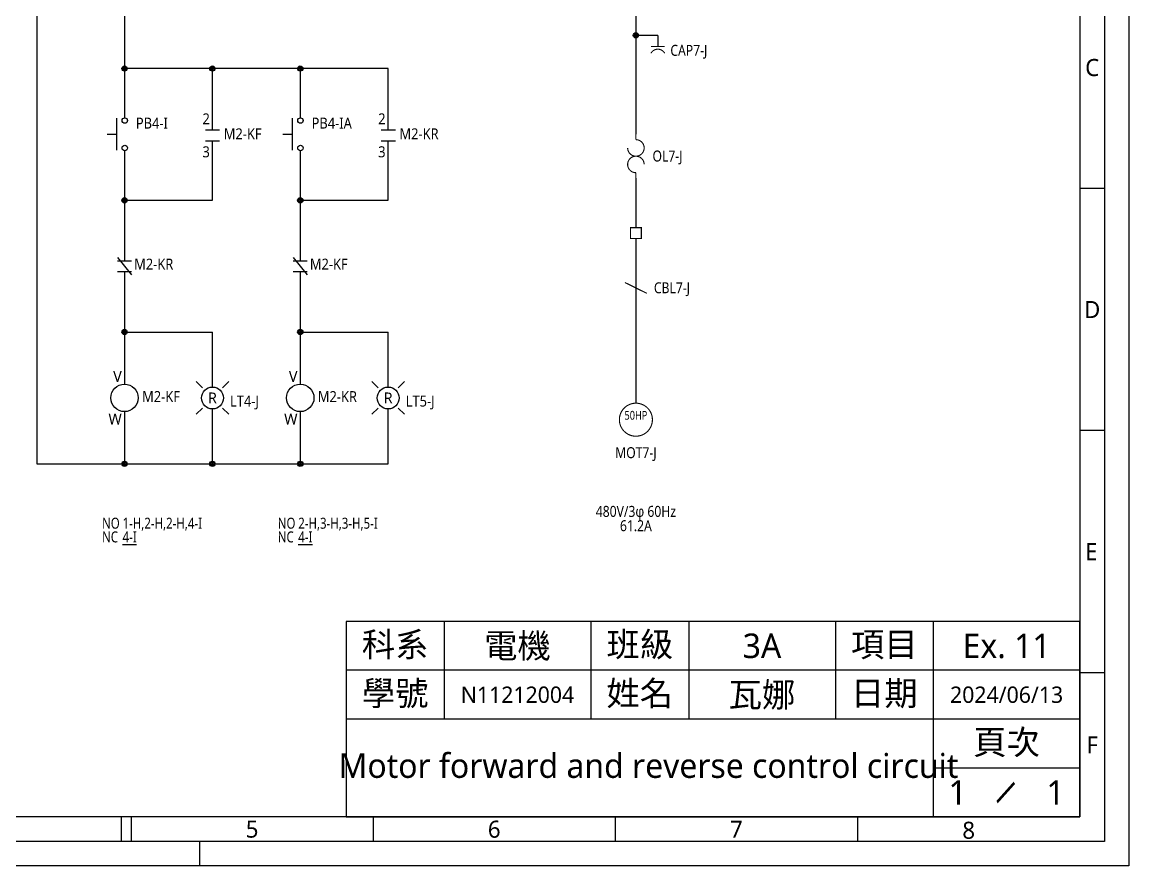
# Model space of a CAD drawing. Header units: millimetres. Extents: x -13 to 284, y -203 to 7.
# Drawn here: x 124.3 to 284.2, y -202.9 to -80.9 of the extents above; entities that cross this region are included whole.
import ezdxf
from ezdxf.enums import TextEntityAlignment as Align

# ---------------------------------------------------------------- set-up
doc = ezdxf.new("R2010")
doc.units = ezdxf.units.MM
doc.header["$LTSCALE"] = 6
for name, color, linetype in [('035', 5, 'Continuous'), ('1-', 7, 'Continuous'), ('MISC', 7, 'Continuous'), ('SYMS', 7, 'Continuous'), ('TAGS', 7, 'Continuous'), ('TERMS', 7, 'Continuous'), ('WIRES', 7, 'Continuous'), ('XREF', 7, 'Continuous')]:
    doc.layers.add(name, color=color, linetype=linetype)
doc.styles.add('ISO Proportional', font='Microsoft JhengHei.ttf')
doc.styles.get("Standard").update_dxf_attribs({"font": 'Microsoft JhengHei.ttf'})
doc.styles.add('WD', font='Microsoft JhengHei.ttf')

# ---------------------------------------------------------------- blocks, each defined once
blk = doc.blocks.new('電腦輔助設計實習作業圖框')
for p, q in [((277.17, -167.58), (171.11, -167.58)), ((171.11, -167.58), (171.11, -195.86)), ((185.25, -167.58), (185.25, -181.72)), ((206.46, -167.58), (206.46, -181.72)), ((220.61, -167.58), (220.61, -181.72)), ((241.82, -167.58), (241.82, -181.72)), ((255.96, -167.58), (255.96, -195.86)), ((277.17, -195.86), (277.17, -167.58)), ((277.17, -167.58), (277.17, -195.86)), ((277.17, -174.65), (171.11, -174.65)), ((277.17, -181.72), (171.11, -181.72)), ((277.17, -188.79), (255.96, -188.79)), ((171.11, -195.86), (277.17, -195.86))]:
    blk.add_line(p, q)
at = {"layer": '035'}
for p, q in [((280.71, -105), (277.17, -105)), ((280.71, -140), (277.17, -140)), ((280.71, -175), (277.17, -175)), ((138.59, -195.86), (138.59, -199.39)), ((140, -195.86), (140, -199.39)), ((175, -195.86), (175, -199.39)), ((210, -195.86), (210, -199.39)), ((245, -195.86), (245, -199.39)), ((149.9, -199.39), (149.9, -202.93))]:
    blk.add_line(p, q, dxfattribs=at)
for points in [[(-12.73, 7.07), (284.24, 7.07), (284.24, -202.93), (-12.73, -202.93)], [(-3.54, 3.54), (280.71, 3.54), (280.71, -199.39), (-3.54, -199.39)], [(0, 0), (277.17, 0), (277.17, -195.86), (0, -195.86)]]:
    blk.add_lwpolyline(points, close=True, dxfattribs=at)
at = {"insert": (178.18, -171.11), "char_height": 3.535, "attachment_point": 5, "style": 'ISO Proportional'}
blk.add_mtext_dynamic_manual_height_columns('科系', width=14.1414, gutter_width=8.84, heights=[0], dxfattribs=at)
at = {"char_height": 3.535, "attachment_point": 5}
for s, width, insert in [('班級', 14.1414, (213.54, -171.11)), ('項目', 14.1414, (248.89, -171.11)), ('學號', 14.1414, (178.18, -178.18)), ('姓名', 14.1414, (213.54, -178.18)), ('日期', 14.1414, (248.89, -178.18)), ('頁次', 21.2121, (266.57, -185.25))]:
    blk.add_mtext_dynamic_manual_height_columns(s, width=width, gutter_width=8.84, heights=[0], dxfattribs=dict(at, insert=insert))
at = {"insert": (266.44, -192.32), "char_height": 3.535, "attachment_point": 5, "rotation": 119.0276}
blk.add_mtext_dynamic_manual_height_columns('\\\\', width=21.2121, gutter_width=17.68, heights=[0], dxfattribs=at)
for tag, height, p in [('@科系', 3.54, (195.86, -171.11)), ('@班級', 3.54, (231.21, -171.11)), ('@項目', 3.54, (266.57, -171.11)), ('@姓名', 3.54, (231.21, -178.18)), ('@學號', 2.36, (195.86, -178.18)), ('@日期', 2.36, (266.57, -178.18)), ('@作業', 3.54, (214.79, -188.44)), ('@頁次', 3.54, (259.49, -192.32)), ('@總頁次', 3.54, (273.64, -192.32))]:
    blk.add_attdef(tag, text='', height=height).set_placement(p, align=Align.MIDDLE_CENTER)
at = {"flags": 9}
blk.add_attdef('WD_TB', (-12.73, -202.93), '', height=3.54, dxfattribs=at)
at = {"layer": '035', "style": 'ISO Proportional'}
for s, p in [('C', (278.94, -87.5)), ('D', (278.94, -122.5)), ('E', (278.8, -157.5)), ('F', (278.94, -185.43)), ('5', (157.5, -197.63)), ('6', (192.5, -197.63)), ('7', (227.5, -197.63)), ('8', (261.09, -197.78))]:
    blk.add_text(s, height=2.47, dxfattribs=at).set_placement(p, align=Align.MIDDLE)
blk = doc.blocks.new('WDDOT')
for radius in [0.03, 0.0187, 0.00929]:
    blk.add_circle((0, 0), radius)
blk = doc.blocks.new('VMS1')
blk.add_circle((0, 0), 0.156)
at = {"style": 'WD', "width": 0.7}
for tag, p in [('INST', (0.281, 0.419)), ('LOC', (0.281, 0.25))]:
    blk.add_attdef(tag, text='', height=0.125, dxfattribs=at).set_placement(p, align=Align.TOP_LEFT)
at = {"linetype": 'Continuous', "style": 'WD', "flags": 8}
blk.add_attdef('TERM01', text='', height=0.125, dxfattribs=at).set_placement((-0.031, 0.181), align=Align.RIGHT)
at = {"color": 7, "style": 'WD', "flags": 1}
for tag, p in [('X2TERM01', (0, 0.156)), ('X8TERM02', (0, -0.156))]:
    blk.add_attdef(tag, p, '', height=0.0125, dxfattribs=at)
at = {"style": 'WD', "width": 0.9}
for tag, p in [('TAG1', (0.2, -0.047)), ('DESC1', (-0.256, -1.02)), ('DESC2', (-0.256, -1.176)), ('DESC3', (-0.256, -1.332))]:
    blk.add_attdef(tag, p, '', height=0.125, dxfattribs=at)
at = {"linetype": 'Continuous', "style": 'WD', "flags": 9}
blk.add_attdef('ASSYCODE', text='', height=0.01, dxfattribs=at).set_placement((-0.224, -0.12), align=Align.CENTER)
at = {"style": 'WD', "flags": 9}
blk.add_attdef('FAMILY', text='', height=0.01, dxfattribs=at).set_placement((-0.219, -0.066), align=Align.CENTER)
at = {"linetype": 'Continuous', "style": 'WD', "flags": 9}
for tag, p in [('MFG', (-0.221, -0.099)), ('CAT', (-0.221, -0.084))]:
    blk.add_attdef(tag, text='', height=0.01, dxfattribs=at).set_placement(p, align=Align.MIDDLE)
at = {"linetype": 'Continuous', "style": 'WD', "flags": 8}
blk.add_attdef('TERM02', text='', height=0.125, dxfattribs=at).set_placement((-0.031, -0.178), align=Align.TOP_RIGHT)
at = {"style": 'WD', "width": 0.8, "flags": 8}
for tag, p in [('NO', (-0.256, -1.488)), ('XREFNO', (-0.023, -1.488)), ('NC', (-0.256, -1.645)), ('XREFNC', (-0.023, -1.645))]:
    blk.add_attdef(tag, p, '', height=0.125, dxfattribs=at)
blk = doc.blocks.new('VPB11')
for p, q in [((-0.094, 0.185), (-0.094, -0.18)), ((-0.202, 0), (-0.094, 0))]:
    blk.add_line(p, q)
for centre in [(0, 0.156), (0, -0.156)]:
    blk.add_circle(centre, 0.0312)
at = {"style": 'WD'}
for tag, p, width in [('INST', (0.127, 0.39), 0.7), ('LOC', (0.127, 0.221), 0.7), ('TAG1', (0.127, 0.064), 0.9), ('XREF', (0.129, -0.09), 0.7), ('DESC1', (0.129, -0.242), 0.7), ('DESC2', (0.129, -0.398), 0.7)]:
    blk.add_attdef(tag, p, '', height=0.125, dxfattribs=dict(at, width=width))
at = {"linetype": 'Continuous', "style": 'WD'}
for tag, height, flags, p in [('TERM01', 0.125, 8, (-0.055, 0.222)), ('MFG', 0.01, 9, (-0.142, -0.088)), ('CAT', 0.01, 9, (-0.142, -0.073))]:
    blk.add_attdef(tag, text='', height=height, dxfattribs=dict(at, flags=flags)).set_placement(p, align=Align.RIGHT)
at = {"color": 7, "style": 'WD', "flags": 1}
for tag, p in [('X2TERM01', (0, 0.188)), ('X8TERM02', (0, -0.188))]:
    blk.add_attdef(tag, p, '', height=0.0125, dxfattribs=at)
at = {"color": 7, "style": 'WD'}
for tag, p in [('X4LINK', (-0.266, 0)), ('X1LINK', (0, 0))]:
    blk.add_attdef(tag, p, '', height=0.01, dxfattribs=at)
at = {"style": 'WD'}
for tag, flags, p in [('CONTACT', 1, (-0.142, -0.053)), ('FAMILY', 9, (-0.142, -0.036))]:
    blk.add_attdef(tag, text='', height=0.01, dxfattribs=dict(at, flags=flags)).set_placement(p, align=Align.RIGHT)
at = {"linetype": 'Continuous', "style": 'WD', "flags": 9}
blk.add_attdef('ASSYCODE', text='', height=0.01, dxfattribs=at).set_placement((-0.155, -0.106), align=Align.CENTER)
at = {"linetype": 'Continuous', "style": 'WD', "flags": 8}
blk.add_attdef('TERM02', text='', height=0.125, dxfattribs=at).set_placement((-0.041, -0.229), align=Align.TOP_RIGHT)
blk = doc.blocks.new('VMS21')
at = {"linetype": 'Continuous'}
for p, q in [((-0.08, 0.062), (0.08, 0.062)), ((-0.08, -0.062), (0.08, -0.062))]:
    blk.add_line(p, q, dxfattribs=at)
at = {"style": 'WD'}
for tag, p, width in [('INST', (0.125, 0.281), 0.7), ('LOC', (0.125, 0.111), 0.7), ('TAG2', (0.127, -0.045), 0.9), ('XREF', (0.129, -0.199), 0.7), ('DESC1', (0.129, -0.351), 0.7), ('DESC2', (0.129, -0.508), 0.7), ('DESC3', (0.129, -0.664), 0.7)]:
    blk.add_attdef(tag, p, '', height=0.125, dxfattribs=dict(at, width=width))
at = {"linetype": 'Continuous', "style": 'WD', "width": 0.9, "flags": 8}
blk.add_attdef('TERM01', text='', height=0.125, dxfattribs=at).set_placement((-0.031, 0.125), align=Align.RIGHT)
at = {"style": 'WD'}
for tag, p, flags in [('FAMILY', (-0.181, 0.003), 9), ('CONTACT', (-0.181, -0.014), 1)]:
    blk.add_attdef(tag, p, '', height=0.01, dxfattribs=dict(at, flags=flags))
at = {"color": 7, "style": 'WD'}
for tag, p in [('X4LINK', (-0.141, 0)), ('X1LINK', (0.125, 0))]:
    blk.add_attdef(tag, p, '', height=0.01, dxfattribs=at)
at = {"color": 7, "style": 'WD', "flags": 1}
for tag, p in [('X2TERM01', (0, 0.062)), ('X8TERM02', (0, -0.062))]:
    blk.add_attdef(tag, p, '', height=0.0125, dxfattribs=at)
at = {"linetype": 'Continuous', "style": 'WD', "width": 0.9, "flags": 8}
blk.add_attdef('TERM02', text='', height=0.125, dxfattribs=at).set_placement((-0.031, -0.125), align=Align.TOP_RIGHT)
blk = doc.blocks.new('VLT1R')
for p, q in [((-0.115, 0.115), (-0.186, 0.186)), ((0.115, 0.115), (0.186, 0.186)), ((-0.115, -0.115), (-0.186, -0.186)), ((0.115, -0.115), (0.186, -0.186))]:
    blk.add_line(p, q)
blk.add_circle((0, 0), 0.125)
at = {"linetype": 'Continuous', "style": 'WD'}
for tag, height, flags, p in [('TERM01', 0.125, 8, (-0.031, 0.219)), ('CAT', 0.01, 9, (-0.221, -0.134)), ('MFG', 0.01, 9, (-0.221, -0.149))]:
    blk.add_attdef(tag, text='', height=height, dxfattribs=dict(at, flags=flags)).set_placement(p, align=Align.RIGHT)
at = {"style": 'WD', "flags": 1}
for tag, p in [('X2TERM01', (0, 0.125)), ('X8TERM02', (0, -0.125))]:
    blk.add_attdef(tag, p, '', height=0.0125, dxfattribs=at)
at = {"style": 'WD'}
blk.add_attdef('COLOR', text='', height=0.125, dxfattribs=at).set_placement((0, 0), align=Align.MIDDLE)
for tag, p, width in [('TAG1', (0.2, -0.098), 0.9), ('DESC1', (-0.256, -0.931), 0.9), ('WDTAGALT', (-0.25, -1.25), 0.7)]:
    blk.add_attdef(tag, p, '', height=0.125, dxfattribs=dict(at, width=width))
at = {"linetype": 'Continuous', "style": 'WD', "flags": 9}
blk.add_attdef('ASSYCODE', text='', height=0.01, dxfattribs=at).set_placement((-0.24, -0.093), align=Align.CENTER)
at = {"style": 'WD', "flags": 9}
blk.add_attdef('FAMILY', text='', height=0.01, dxfattribs=at).set_placement((-0.219, -0.117), align=Align.RIGHT)
at = {"linetype": 'Continuous', "style": 'WD', "flags": 8}
blk.add_attdef('TERM02', text='', height=0.125, dxfattribs=at).set_placement((-0.031, -0.219), align=Align.TOP_RIGHT)
at = {"style": 'WD'}
for tag, width, p in [('INST', 0.7, (0.281, -0.147)), ('LOC', 0.7, (0.281, -0.317)), ('DESC2', 0.9, (-0.256, -0.963))]:
    blk.add_attdef(tag, text='', height=0.125, dxfattribs=dict(at, width=width)).set_placement(p, align=Align.TOP_LEFT)
blk = doc.blocks.new('VMS22')
at = {"linetype": 'Continuous'}
for p, q in [((-0.08, 0.1), (0.08, -0.1)), ((-0.08, 0.062), (0.08, 0.062)), ((-0.08, -0.062), (0.08, -0.062))]:
    blk.add_line(p, q, dxfattribs=at)
at = {"style": 'WD'}
for tag, p, width in [('INST', (0.125, 0.287), 0.7), ('LOC', (0.125, 0.117), 0.7), ('TAG2', (0.11, -0.039), 0.9), ('XREF', (0.112, -0.189), 0.7), ('DESC1', (0.112, -0.341), 0.7), ('DESC2', (0.112, -0.497), 0.7), ('DESC3', (0.112, -0.653), 0.7)]:
    blk.add_attdef(tag, p, '', height=0.125, dxfattribs=dict(at, width=width))
at = {"linetype": 'Continuous', "style": 'WD', "flags": 8}
blk.add_attdef('TERM01', text='', height=0.125, dxfattribs=at).set_placement((-0.031, 0.125), align=Align.RIGHT)
at = {"style": 'WD'}
for tag, p, flags in [('FAMILY', (-0.152, -0.001), 9), ('CONTACT', (-0.152, -0.018), 1)]:
    blk.add_attdef(tag, p, '', height=0.01, dxfattribs=dict(at, flags=flags))
at = {"color": 7, "style": 'WD'}
for tag, p in [('X4LINK', (-0.141, 0)), ('X1LINK', (0.125, 0))]:
    blk.add_attdef(tag, p, '', height=0.01, dxfattribs=at)
at = {"color": 7, "style": 'WD', "flags": 1}
for tag, p in [('X2TERM01', (0, 0.062)), ('X8TERM02', (0, -0.062))]:
    blk.add_attdef(tag, p, '', height=0.0125, dxfattribs=at)
at = {"linetype": 'Continuous', "style": 'WD', "flags": 8}
blk.add_attdef('TERM02', text='', height=0.125, dxfattribs=at).set_placement((-0.031, -0.125), align=Align.TOP_RIGHT)
blk = doc.blocks.new('VMO13_1-')
at = {"const_width": 0.0125}
blk.add_lwpolyline([(0, 0.188, 1), (0, -0.188, 1)], format="xyb", close=True, dxfattribs=at)
at = {"style": 'WD', "width": 0.85}
for tag, p in [('INST', (0.168, 0.402)), ('LOC', (0.168, 0.233))]:
    blk.add_attdef(tag, p, '', height=0.125, dxfattribs=at)
at = {"linetype": 'Continuous', "style": 'WD', "width": 0.85, "flags": 8}
blk.add_attdef('TERM01', text='', height=0.125, dxfattribs=at).set_placement((-0.064, 0.235), align=Align.RIGHT)
at = {"style": 'WD', "flags": 9}
blk.add_attdef('WDBLKNAM', text='', height=0.01, dxfattribs=at).set_placement((-0.056, 0.2), align=Align.RIGHT)
at = {"linetype": 'Continuous', "style": 'WD', "flags": 9}
for tag, p in [('ASSYCODE', (0, 0.125)), ('WDTYPE', (0.004, 0.087))]:
    blk.add_attdef(tag, text='', height=0.01, dxfattribs=at).set_placement(p, align=Align.CENTER)
at = {"style": 'WD', "flags": 9}
blk.add_attdef('FAMILY', text='', height=0.01, dxfattribs=at).set_placement((-0.005, 0.17), align=Align.CENTER)
at = {"linetype": 'Continuous', "style": 'WD', "flags": 1}
for tag, p in [('MFG', (0, 0.14)), ('CAT', (0, 0.159))]:
    blk.add_attdef(tag, text='', height=0.01, dxfattribs=at).set_placement(p, align=Align.MIDDLE)
at = {"style": 'WD', "flags": 1}
blk.add_attdef('X2TERM01', (0, 0.188), '', height=0.0125, dxfattribs=at)
at = {"style": 'WD'}
for tag, height, width, p in [('RATING1', 0.1, 0.8, (0, 0)), ('TAG1', 0.125, 0.85, (0, -0.438)), ('DESC1', 0.125, 0.85, (0, -0.609)), ('DESC2', 0.125, 0.85, (0, -0.781)), ('DESC3', 0.125, 0.85, (0, -0.944)), ('RATING3', 0.125, 0.85, (0, -1.106)), ('RATING4', 0.125, 0.85, (0, -1.269)), ('WDTAGALT', 0.125, 0.85, (0, -1.431))]:
    blk.add_attdef(tag, text='', height=height, dxfattribs=dict(at, width=width)).set_placement(p, align=Align.CENTER)
at = {"style": 'WD', "width": 0.8}
blk.add_attdef('RATING2', text='', height=0.1, dxfattribs=at).set_placement((0, -0.031), align=Align.TOP_CENTER)
blk = doc.blocks.new('VCA113_1-')
at = {"const_width": 0.0125}
blk.add_lwpolyline([(-0.078, 0), (0.078, 0)], dxfattribs=at)
blk.add_lwpolyline([(0.078, -0.078, 0.6), (-0.078, -0.078)], format="xyb", dxfattribs=at)
at = {"style": 'WD', "width": 0.85}
for tag, p in [('INST', (0.141, 0.234)), ('LOC', (0.141, 0.062)), ('TAG1', (0.143, -0.107)), ('RATING1', (0.141, -0.281)), ('DESC1', (0.141, -0.453)), ('DESC2', (0.141, -0.625)), ('DESC3', (0.141, -0.797))]:
    blk.add_attdef(tag, p, '', height=0.125, dxfattribs=at)
at = {"style": 'WD', "flags": 1}
blk.add_attdef('X2TERM01', (0, 0), '', height=0.0125, dxfattribs=at)
at = {"style": 'WD', "flags": 9}
blk.add_attdef('FAMILY', text='', height=0.01, rotation=90, dxfattribs=at).set_placement((0.216, -0.112), align=Align.CENTER)
for tag, p in [('CONTACT', (0.121, -0.238)), ('WDBLKNAM', (0.121, -0.278)), ('WDTYPE', (0.121, -0.263))]:
    blk.add_attdef(tag, text='', height=0.01, dxfattribs=at).set_placement(p, align=Align.RIGHT)
at = {"linetype": 'Continuous', "style": 'WD', "flags": 9}
blk.add_attdef('ASSYCODE', text='', height=0.01, dxfattribs=at).set_placement((0.097, -0.216), align=Align.CENTER)
for tag, p in [('MFG', (0.108, -0.198)), ('CAT', (0.108, -0.183))]:
    blk.add_attdef(tag, text='', height=0.01, dxfattribs=at).set_placement(p, align=Align.RIGHT)
blk = doc.blocks.new('VOL1_1-')
for points in [[(-0.094, 0.094, 0.0125, 0.0125, 2.414214), (0, 0.188, 0.0125, 0.0125, 0), (0, 0.25, 0, 0, 0)], [(0.094, -0.094, 0.0125, 0.0125, 2.414184), (0, -0.188, 0.0125, 0.0125, 0), (0, -0.25, 0, 0, 0)]]:
    blk.add_lwpolyline(points, format="xyseb")
at = {"linetype": 'Continuous', "style": 'WD', "flags": 8}
blk.add_attdef('TERM01', text='', height=0.125, dxfattribs=at).set_placement((-0.055, 0.269), align=Align.RIGHT)
at = {"style": 'WD', "width": 0.85}
for tag, p in [('INST', (0.188, 0.281)), ('LOC', (0.188, 0.109)), ('TAG1', (0.189, -0.061)), ('DESC1', (0.188, -0.234)), ('DESC2', (0.188, -0.406)), ('DESC3', (0.188, -0.578))]:
    blk.add_attdef(tag, p, '', height=0.125, dxfattribs=at)
at = {"color": 7, "style": 'WD', "flags": 1}
for tag, p, height in [('X2TERM01', (0, 0.25), 0.0125), ('WDTYPE', (-0.203, -0.25), 0.01), ('X8TERM02', (0, -0.25), 0.0125)]:
    blk.add_attdef(tag, p, '', height=height, dxfattribs=at)
at = {"style": 'WD', "width": 0.85}
blk.add_attdef('RATING1', text='', height=0.125, dxfattribs=at).set_placement((-0.25, -0.062), align=Align.RIGHT)
at = {"color": 7, "style": 'WD'}
for tag, p in [('X4LINK', (-0.141, 0)), ('X1LINK', (0.125, 0))]:
    blk.add_attdef(tag, p, '', height=0.01, dxfattribs=at)
at = {"style": 'WD', "flags": 9}
blk.add_attdef('FAMILY', (-0.216, -0.158), '', height=0.01, rotation=90, dxfattribs=at)
at = {"linetype": 'Continuous', "style": 'WD', "flags": 9}
for tag, p in [('CAT', (-0.172, -0.133)), ('MFG', (-0.153, -0.135)), ('ASSYCODE', (-0.127, -0.144))]:
    blk.add_attdef(tag, text='', height=0.01, rotation=90, dxfattribs=at).set_placement(p, align=Align.CENTER)
at = {"style": 'WD', "flags": 9}
blk.add_attdef('WDBLKNAM', text='', height=0.01, dxfattribs=at).set_placement((-0.129, -0.231), align=Align.RIGHT)
at = {"linetype": 'Continuous', "style": 'WD', "flags": 8}
blk.add_attdef('TERM02', text='', height=0.125, dxfattribs=at).set_placement((-0.041, -0.276), align=Align.TOP_RIGHT)
blk = doc.blocks.new('VT0001_1-')
at = {"const_width": 0.0125}
blk.add_lwpolyline([(0.062, -0.062), (-0.062, -0.062), (-0.062, 0.062), (0.062, 0.062)], close=True, dxfattribs=at)
at = {"style": 'WD', "width": 0.85}
for tag, p in [('INST', (0.25, 0.281)), ('LOC', (0.25, 0.109)), ('TAGSTRIP', (0.252, -0.061)), ('DESC1', (0.25, -0.234)), ('DESC2', (0.25, -0.406)), ('DESC3', (0.25, -0.578))]:
    blk.add_attdef(tag, p, '', height=0.125, dxfattribs=at)
at = {"linetype": 'Continuous', "style": 'WD', "width": 0.85}
blk.add_attdef('CNT', text='', height=0.125, dxfattribs=at).set_placement((-0.14, -0.062), align=Align.RIGHT)
at = {"style": 'WD', "flags": 1}
for tag, p, height in [('X4TERM01', (-0.062, 0), 0.0125), ('X4TERMDESC01', (-0.055, -0.023), 0.025), ('X2TERMDESC01', (-0.006, 0.029), 0.025), ('X2TERM01', (0, 0.062), 0.0125), ('STRIPSEQ', (0, 0), 0.00125), ('X2PIN01', (0.033, 0.084), 0.0125), ('X1TERMDESC01', (0.039, 0.007), 0.025), ('X1TERM01', (0.062, 0), 0.0125), ('X1PIN01', (0.087, 0.016), 0.0125), ('X4PIN01', (-0.114, -0.038), 0.0125), ('LINKTERM', (0, -0.002), 0.00125), ('X8TERMDESC01', (0, -0.054), 0.025), ('X8TERM01', (0, -0.062), 0.0125), ('X8PIN01', (0.026, -0.096), 0.0125)]:
    blk.add_attdef(tag, p, '', height=height, dxfattribs=at)
at = {"linetype": 'Continuous', "style": 'WD', "width": 0.8, "flags": 1}
blk.add_attdef('MFG', text='', height=0.109, dxfattribs=at).set_placement((0.088, -0.406), align=Align.RIGHT)
at = {"style": 'WD', "width": 0.7, "flags": 1}
blk.add_attdef('ASSYCODE', (0.062, -0.281), '', height=0.01, dxfattribs=at)
at = {"style": 'WD', "flags": 9}
for tag, p in [('WDTYPE', (0.121, -0.263)), ('WDBLKNAM', (0.059, -0.575))]:
    blk.add_attdef(tag, text='', height=0.01, dxfattribs=at).set_placement(p, align=Align.RIGHT)
at = {"linetype": 'Continuous', "style": 'WD', "width": 0.8, "flags": 1}
blk.add_attdef('CAT', (-0.131, -0.563), '', height=0.109, dxfattribs=at)
blk = doc.blocks.new('VW01_1-')
blk.add_line((0, 0.031), (0, -0.031))
at = {"const_width": 0.0125}
blk.add_lwpolyline([(-0.125, 0.062), (0.125, -0.062)], dxfattribs=at)
at = {"style": 'WD', "width": 0.85}
for tag, p in [('INST', (0.203, 0.281)), ('LOC', (0.203, 0.109)), ('TAG1', (0.205, -0.061)), ('DESC1', (0.203, -0.234)), ('DESC2', (0.203, -0.406)), ('DESC3', (0.203, -0.578))]:
    blk.add_attdef(tag, p, '', height=0.125, dxfattribs=at)
at = {"linetype": 'Continuous', "style": 'WD', "width": 0.85, "flags": 8}
blk.add_attdef('TERM01', text='', height=0.125, dxfattribs=at).set_placement((-0.062, 0.125), align=Align.RIGHT)
at = {"style": 'WD', "flags": 9}
blk.add_attdef('FAMILY', text='', height=0.01, rotation=90, dxfattribs=at).set_placement((-0.118, 0.023), align=Align.CENTER)
at = {"style": 'WD'}
for tag, p in [('X4LINK', (-0.125, 0)), ('X1LINK', (0.125, 0))]:
    blk.add_attdef(tag, p, '', height=0.01, dxfattribs=at)
at = {"style": 'WD', "flags": 1}
for tag, p in [('X2TERM01', (0, 0.031)), ('X8TERM01', (0, -0.031))]:
    blk.add_attdef(tag, p, '', height=0.0125, dxfattribs=at)
at = {"linetype": 'Continuous', "style": 'WD', "width": 0.85, "flags": 8}
blk.add_attdef('TERM02', text='', height=0.125, dxfattribs=at).set_placement((-0.047, -0.125), align=Align.TOP_RIGHT)
at = {"style": 'WD', "flags": 9}
for tag, p in [('FAMILY', (-0.205, -0.021)), ('WDBLKNAM', (-0.191, -0.153)), ('WDTYPE', (-0.191, -0.138))]:
    blk.add_attdef(tag, text='', height=0.01, dxfattribs=at).set_placement(p, align=Align.RIGHT)
at = {"linetype": 'Continuous', "style": 'WD', "flags": 9}
blk.add_attdef('ASSYCODE', text='', height=0.01, dxfattribs=at).set_placement((-0.216, -0.091), align=Align.CENTER)
for tag, p in [('MFG', (-0.205, -0.073)), ('CAT', (-0.205, -0.058))]:
    blk.add_attdef(tag, text='', height=0.01, dxfattribs=at).set_placement(p, align=Align.RIGHT)

msp = doc.modelspace()

# ---------------------------------------------------------------- linework, layer by layer
at = {"layer": '1-', "color": 240, "true_color": 0xed1f24}
for p, q in [((212.98, -70.96), (212.98, -97.15)), ((212.98, -103.5), (212.98, -110.64)), ((212.98, -112.23), (212.98, -118.98)), ((212.98, -119.77), (212.98, -136.04))]:
    msp.add_line(p, q, dxfattribs=at)
at = {"layer": '1-'}
for q in [(212.98, -82.86), (216.15, -84.45)]:
    msp.add_line((216.15, -82.86), q, dxfattribs=at)
at = {"layer": 'WIRES'}
for p, q in [((126.36, -62.25), (126.36, -144.8)), ((177.16, -87.65), (139.06, -87.65)), ((164.46, -87.65), (164.46, -94.76)), ((151.76, -106.7), (151.76, -98.1)), ((177.16, -106.7), (177.16, -98.1)), ((139.06, -106.7), (151.76, -106.7)), ((164.46, -106.7), (177.16, -106.7)), ((139.06, -125.75), (151.76, -125.75)), ((164.46, -125.75), (177.16, -125.75)), ((151.76, -144.8), (151.76, -136.86)), ((177.16, -144.8), (177.16, -136.86)), ((126.36, -144.8), (177.16, -144.8))]:
    msp.add_line(p, q, dxfattribs=at)
at = {"layer": 'WIRES', "color": 240, "true_color": 0xed1f24}
for p, q in [((139.06, -78.92), (139.06, -94.76)), ((151.76, -96.51), (151.76, -87.65)), ((177.16, -96.51), (177.16, -87.65)), ((139.06, -99.53), (139.06, -115.43)), ((164.46, -99.53), (164.46, -115.43)), ((139.06, -117.02), (139.06, -133.29)), ((164.46, -117.02), (164.46, -133.29)), ((151.76, -133.69), (151.76, -125.75)), ((177.16, -133.69), (177.16, -125.75)), ((139.06, -137.26), (139.06, -144.8)), ((164.46, -137.26), (164.46, -144.8))]:
    msp.add_line(p, q, dxfattribs=at)

# ---------------------------------------------------------------- block references
at = {"color": 240, "true_color": 0xed1f24}
msp.add_blockref('電腦輔助設計實習作業圖框', (0, 0), dxfattribs=at).add_auto_attribs({'@作業': 'Motor forward and reverse control circuit', '@科系': '電機', '@學號': 'N11212004', '@班級': '3A', '@姓名': '瓦娜', '@頁次': '1', '@總頁次': '1', '@項目': 'Ex. 11', '@日期': '2024/06/13'})
at = {"layer": 'SYMS', "color": 240, "true_color": 0xed1f24, "xscale": 12.7, "yscale": 12.7, "zscale": 12.7}
for name, p in [('WDDOT', (212.98, -82.86)), ('VT0001_1-', (212.98, -111.44))]:
    msp.add_blockref(name, p, dxfattribs=at)
at = {"layer": 'SYMS', "color": 240, "true_color": 0xed1f24}
ref = msp.add_blockref('VCA113_1-', (216.15, -84.45), dxfattribs=dict(at, xscale=12.7, yscale=12.7, zscale=12.7))
ref.add_attrib('TAG1', 'CAP7-J', (217.96, -85.81), dxfattribs={"layer": 'TAGS', "height": 1.587, "style": 'WD', "width": 0.85})
at = {"layer": 'SYMS', "xscale": 12.7, "yscale": 12.7, "zscale": 12.7, "rotation": 90}
for p in [(139.06, -87.65), (151.76, -87.65), (164.46, -87.65), (139.06, -106.7), (164.46, -106.7), (139.06, -125.75), (164.46, -125.75), (139.06, -144.8), (151.76, -144.8), (164.46, -144.8)]:
    msp.add_blockref('WDDOT', p, dxfattribs=at)
at = {"layer": 'SYMS', "color": 240, "true_color": 0xed1f24}
ref = msp.add_blockref('VMS21', (151.79, -97.31), dxfattribs=dict(at, xscale=12.7, yscale=12.7, zscale=12.7))
ref.add_attrib('TERM02', '3', dxfattribs={"layer": 'TERMS', "linetype": 'Continuous', "height": 1.59, "style": 'WD', "width": 0.9, "flags": 8}).set_placement((151.39, -98.89), align=Align.TOP_RIGHT)
ref.add_attrib('TERM01', '2', dxfattribs={"layer": 'TERMS', "linetype": 'Continuous', "height": 1.59, "style": 'WD', "width": 0.9, "flags": 8}).set_placement((151.39, -95.72), align=Align.RIGHT)
ref.add_attrib('TAG2', 'M2-KF', (153.4, -97.88), dxfattribs={"layer": 'TAGS', "height": 1.587, "style": 'WD', "width": 0.9})
ref = msp.add_blockref('VMS21', (177.19, -97.31), dxfattribs=dict(at, xscale=12.7, yscale=12.7, zscale=12.7))
ref.add_attrib('TERM02', '3', dxfattribs={"layer": 'TERMS', "linetype": 'Continuous', "height": 1.59, "style": 'WD', "width": 0.9, "flags": 8}).set_placement((176.79, -98.89), align=Align.TOP_RIGHT)
ref.add_attrib('TERM01', '2', dxfattribs={"layer": 'TERMS', "linetype": 'Continuous', "height": 1.59, "style": 'WD', "width": 0.9, "flags": 8}).set_placement((176.79, -95.72), align=Align.RIGHT)
ref.add_attrib('TAG2', 'M2-KR', (178.8, -97.88), dxfattribs={"layer": 'TAGS', "height": 1.587, "style": 'WD', "width": 0.9})
ref = msp.add_blockref('VPB11', (139.09, -97.15), dxfattribs=dict(at, xscale=12.7, yscale=12.7, zscale=12.7))
ref.add_attrib('TAG1', 'PB4-I', (140.7, -96.33), dxfattribs={"layer": 'TAGS', "height": 1.587, "style": 'WD', "width": 0.9})
ref = msp.add_blockref('VPB11', (164.49, -97.15), dxfattribs=dict(at, xscale=12.7, yscale=12.7, zscale=12.7))
ref.add_attrib('TAG1', 'PB4-IA', (166.1, -96.33), dxfattribs={"layer": 'TAGS', "height": 1.587, "style": 'WD', "width": 0.9})
ref = msp.add_blockref('VOL1_1-', (212.98, -100.32), dxfattribs=dict(at, xscale=12.7, yscale=12.7, zscale=12.7))
ref.add_attrib('TAG1', 'OL7-J', (215.38, -101.09), dxfattribs={"layer": 'TAGS', "height": 1.587, "style": 'WD', "width": 0.85})
ref = msp.add_blockref('VMS22', (139.06, -116.22), dxfattribs=dict(at, xscale=12.7, yscale=12.7, zscale=12.7))
ref.add_attrib('TAG2', 'M2-KR', (140.45, -116.72), dxfattribs={"layer": 'TAGS', "height": 1.587, "style": 'WD', "width": 0.9})
ref = msp.add_blockref('VMS22', (164.46, -116.22), dxfattribs=dict(at, xscale=12.7, yscale=12.7, zscale=12.7))
ref.add_attrib('TAG2', 'M2-KF', (165.85, -116.72), dxfattribs={"layer": 'TAGS', "height": 1.587, "style": 'WD', "width": 0.9})
ref = msp.add_blockref('VW01_1-', (212.98, -119.37), dxfattribs=dict(at, xscale=12.7, yscale=12.7, zscale=12.7))
ref.add_attrib('TAG1', 'CBL7-J', (215.58, -120.14), dxfattribs={"layer": 'TAGS', "height": 1.587, "style": 'WD', "width": 0.85})
ref = msp.add_blockref('VMS1', (139.06, -135.27), dxfattribs=dict(at, xscale=12.7, yscale=12.7, zscale=12.7))
ref.add_attrib('XREFNO', '1-H,2-H,2-H,4-I', (138.77, -154.18), dxfattribs={"layer": 'XREF', "height": 1.5875, "style": 'WD', "width": 0.8, "flags": 8})
ref.add_attrib('XREFNC', '%%u4-I%%u', (138.77, -156.16), dxfattribs={"layer": 'XREF', "height": 1.587, "style": 'WD', "width": 0.8, "flags": 8})
ref.add_attrib('NO', 'NO', (135.81, -154.18), dxfattribs={"layer": 'MISC', "height": 1.587, "style": 'WD', "width": 0.8, "flags": 8})
ref.add_attrib('NC', 'NC', (135.81, -156.16), dxfattribs={"layer": 'MISC', "height": 1.587, "style": 'WD', "width": 0.8, "flags": 8})
ref.add_attrib('TERM02', 'W', dxfattribs={"layer": 'TERMS', "linetype": 'Continuous', "height": 1.59, "style": 'WD', "flags": 8}).set_placement((138.66, -137.54), align=Align.TOP_RIGHT)
ref.add_attrib('TERM01', 'V', dxfattribs={"layer": 'TERMS', "linetype": 'Continuous', "height": 1.59, "style": 'WD', "flags": 8}).set_placement((138.66, -132.97), align=Align.RIGHT)
ref.add_attrib('TAG1', 'M2-KF', (141.6, -135.87), dxfattribs={"layer": 'TAGS', "height": 1.587, "style": 'WD', "width": 0.9})
ref = msp.add_blockref('VMS1', (164.46, -135.27), dxfattribs=dict(at, xscale=12.7, yscale=12.7, zscale=12.7))
ref.add_attrib('XREFNO', '2-H,3-H,3-H,5-I', (164.17, -154.18), dxfattribs={"layer": 'XREF', "height": 1.5875, "style": 'WD', "width": 0.8, "flags": 8})
ref.add_attrib('XREFNC', '%%u4-I%%u', (164.17, -156.16), dxfattribs={"layer": 'XREF', "height": 1.587, "style": 'WD', "width": 0.8, "flags": 8})
ref.add_attrib('NO', 'NO', (161.21, -154.18), dxfattribs={"layer": 'MISC', "height": 1.587, "style": 'WD', "width": 0.8, "flags": 8})
ref.add_attrib('NC', 'NC', (161.21, -156.16), dxfattribs={"layer": 'MISC', "height": 1.587, "style": 'WD', "width": 0.8, "flags": 8})
ref.add_attrib('TERM02', 'W', dxfattribs={"layer": 'TERMS', "linetype": 'Continuous', "height": 1.59, "style": 'WD', "flags": 8}).set_placement((164.06, -137.54), align=Align.TOP_RIGHT)
ref.add_attrib('TERM01', 'V', dxfattribs={"layer": 'TERMS', "linetype": 'Continuous', "height": 1.59, "style": 'WD', "flags": 8}).set_placement((164.06, -132.97), align=Align.RIGHT)
ref.add_attrib('TAG1', 'M2-KR', (167, -135.87), dxfattribs={"layer": 'TAGS', "height": 1.587, "style": 'WD', "width": 0.9})
ref = msp.add_blockref('VLT1R', (151.77, -135.28), dxfattribs=dict(at, xscale=12.7, yscale=12.7, zscale=12.7))
ref.add_attrib('TAG1', 'LT4-J', (154.31, -136.52), dxfattribs={"layer": 'TAGS', "height": 1.587, "style": 'WD', "width": 0.9})
ref.add_attrib('COLOR', 'R', dxfattribs={"layer": 'MISC', "height": 1.59, "style": 'WD'}).set_placement((151.77, -135.28), align=Align.MIDDLE)
ref = msp.add_blockref('VLT1R', (177.17, -135.28), dxfattribs=dict(at, xscale=12.7, yscale=12.7, zscale=12.7))
ref.add_attrib('TAG1', 'LT5-J', (179.71, -136.52), dxfattribs={"layer": 'TAGS', "height": 1.587, "style": 'WD', "width": 0.9})
ref.add_attrib('COLOR', 'R', dxfattribs={"layer": 'MISC', "height": 1.59, "style": 'WD'}).set_placement((177.17, -135.28), align=Align.MIDDLE)
ref = msp.add_blockref('VMO13_1-', (212.98, -138.42), dxfattribs=dict(at, xscale=12.7, yscale=12.7, zscale=12.7))
ref.add_attrib('RATING4', '61.2A', dxfattribs={"layer": 'MISC', "height": 1.587, "style": 'WD', "width": 0.85}).set_placement((212.98, -154.54), align=Align.CENTER)
ref.add_attrib('RATING3', '480V/3φ 60Hz', dxfattribs={"layer": 'MISC', "height": 1.5875, "style": 'WD', "width": 0.85}).set_placement((212.98, -152.47), align=Align.CENTER)
ref.add_attrib('RATING1', '50HP', dxfattribs={"layer": 'MISC', "height": 1.27, "style": 'WD', "width": 0.8}).set_placement((212.98, -138.42), align=Align.CENTER)
ref.add_attrib('TAG1', 'MOT7-J', dxfattribs={"layer": 'TAGS', "height": 1.587, "style": 'WD', "width": 0.85}).set_placement((212.98, -143.98), align=Align.CENTER)

doc.saveas('drawing.dxf')
